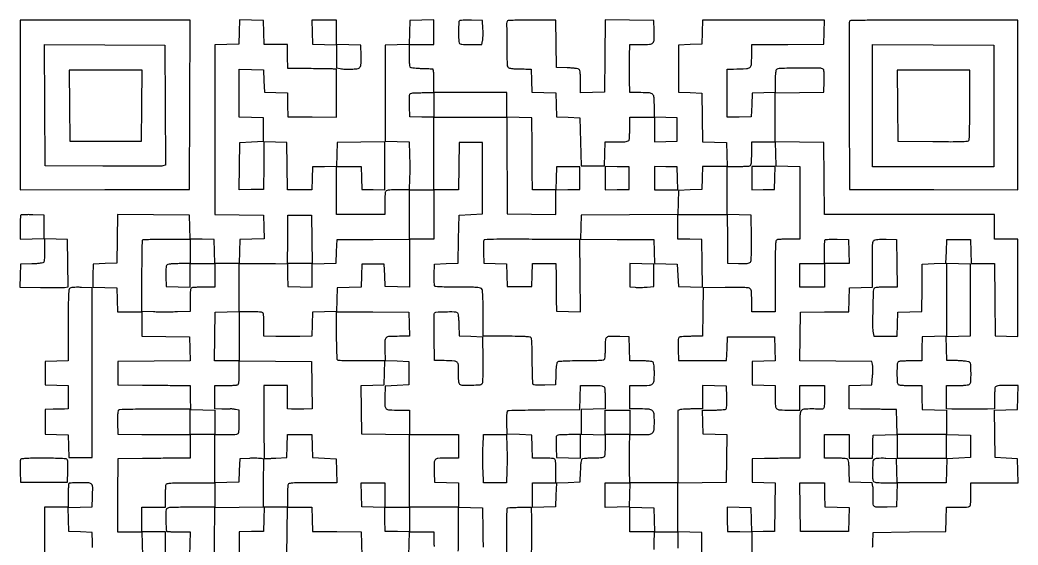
# Model space of a CAD drawing. Extents: x 179 to 1071, y 112 to 1107.
# Drawn here: x 179 to 1071, y 637 to 1107 of the extents above; entities that cross this region are included whole.
import ezdxf

# ---------------------------------------------------------------- set-up
doc = ezdxf.new("R2010")
doc.units = 0

msp = doc.modelspace()

# ---------------------------------------------------------------- linework, layer by layer
for points in [[(179, 1030.993714), (179, 954.987428), (254.75, 955.243714), (330.5, 955.5), (330.756286, 1031.25), (331.012572, 1107), (255.006286, 1107), (179, 1107)], [(223.235953, 1030.25), (223.5, 998.5), (255.5, 998.5), (287.5, 998.5), (287.764047, 1030.25), (288.028094, 1062), (255.5, 1062), (222.971906, 1062)], [(702, 965.5), (702, 954.932337), (712.75, 955.216168), (723.5, 955.5), (723.5, 965.5), (723.5, 975.5), (712.75, 975.783832), (702, 976.067663)], [(746, 965.534983), (746, 955), (756.534983, 955), (767.069966, 955), (766.784983, 965.25), (766.5, 975.5), (756.25, 975.784983), (746, 976.069966)], [(833, 965.465017), (833, 954.930034), (843.25, 955.215017), (853.5, 955.5), (853.784983, 965.75), (854.069966, 976), (843.534983, 976), (833, 976)], [(418.215017, 878.75), (418.5, 868.5), (429.25, 868.216168), (440, 867.932337), (440, 878.466168), (440, 889), (428.965017, 889), (417.930034, 889)], [(723.783832, 682.25), (723.5, 671.5), (712.75, 671.216168), (702, 670.932337), (702, 681.966168), (702, 693), (713.033832, 693), (724.067663, 693)], [(898.216168, 682.25), (898.5, 671.5), (909.283485, 671.215829), (920.06697, 670.931657), (919.783485, 660.215829), (919.5, 649.5), (898, 649.5), (876.5, 649.5), (876.230498, 671.25), (875.960995, 693), (886.946666, 693), (897.932337, 693)], [(745.783832, 659.75), (746.067663, 649), (735.033832, 649), (724, 649), (724, 660.033832), (724, 671.067663), (734.75, 670.783832), (745.5, 670.5)]]:
    msp.add_lwpolyline(points, close=True)
for points in [[(788.5, 627.5), (788.5, 638), (788.5, 648.5), (777.75, 648.783832), (767, 649.067663), (767, 671.014329), (767, 692.960995), (788.75, 693.230498), (810.5, 693.5), (810.769789, 714.715968), (811.039577, 735.931935), (800.269789, 736.215968), (789.5, 736.5), (789.216168, 747.25), (788.932337, 758), (798.716168, 758.015313, 0.007729), (802.557744, 758.080711, 0.010646), (806.004417, 758.266219, 0.007548), (808.859509, 758.524324, 0.11554), (809.788231, 758.847958, 0.19692), (810.395734, 759.705135, 0.033714), (810.721018, 761.717063, 0.023663), (810.861823, 764.804805, 0.006827), (810.788231, 769.582645), (810.5, 779.5), (799.75, 779.783832), (789, 780.067663), (789, 769.533832), (789, 759), (780.25, 758.986345, 0.006249), (776.734963, 758.936927, 0.007361), (773.409375, 758.799577, 0.006544), (770.608967, 758.605797, 0.044946), (769.25, 758.369714), (767, 757.766737), (767, 725.383369), (767, 693), (745.562384, 693), (724.124768, 693), (723.812384, 703.900107, -0.004492), (723.71519, 708.841483, -0.002693), (723.6841, 714.712026, -0.002696), (723.716137, 720.554047, -0.004692), (723.814338, 725.400107), (724.128677, 736), (733.49291, 736, 0.017788), (741.277883, 736.277045, 0.169683), (744.28684, 737.575214, 0.186617), (745.682819, 740.404657, 0.02234), (746, 747.5, 0.022388), (745.681908, 754.600461, 0.187228), (744.28188, 757.42831, 0.169242), (741.263497, 758.724472, 0.017578), (733.428571, 759), (724, 759), (724, 769.5), (724, 780), (733.065741, 780, 0.01396), (741.342794, 780.231142, 0.161759), (744.319093, 781.408116, 0.198237), (745.691261, 784.030472, 0.022674), (746, 790.835184, 0.010228), (745.923115, 794.593488, 0.019737), (745.681544, 797.592452, 0.020575), (745.316486, 799.840408, 0.146858), (744.8, 800.8, 0.150842), (743.800954, 801.32772, 0.01939), (741.376818, 801.688563, 0.018512), (738.088767, 801.925628, 0.008739), (733.833832, 802), (724.067663, 802), (723.783832, 812.75), (723.5, 823.5), (715, 823.795054, 0.009396), (706.135712, 823.93607, 0.165315), (703.457168, 823.016955, 0.213819), (702.235676, 820.733962, 0.017085), (701.984687, 813.730948, -0.008103), (701.919857, 810.102214, -0.011062), (701.736193, 806.837076, -0.008067), (701.480264, 804.135387, -0.114221), (701.160254, 803.225056, -0.227039), (700.108342, 802.567328, -0.012865), (696.183001, 802.226721, -0.012304), (690.209479, 802.010273, -0.002945), (680.280077, 801.953446, 0.003014), (670.385111, 801.895434, 0.01214), (664.346017, 801.676902, 0.013137), (660.358168, 801.330203, 0.193637), (659.144628, 800.674266, 0.132017), (658.712061, 799.731593, 0.010526), (658.307679, 796.993764, 0.013673), (657.978837, 793.657419, 0.01005), (657.790118, 789.945876), (657.5, 780.5), (648.089648, 780.210352, -0.009121), (644.419196, 780.164365, -0.013235), (641.180754, 780.268621, -0.008795), (638.514137, 780.47232, -0.174636), (637.784546, 780.815454, -0.185154), (637.423442, 781.625726, -0.002397), (637.150024, 787.284041, -0.006554), (636.948978, 793.899277, -0.004207), (636.880927, 801.579719, 0.003921), (636.810715, 810.05126, 0.008577), (636.594775, 816.537051, 0.005403), (636.287647, 821.545887, 0.156427), (635.813584, 822.724617, 0.195252), (634.594803, 823.378493, 0.012173), (630.435896, 823.722053, 0.011632), (624.160306, 823.940614, 0.002888), (613.877555, 824), (593, 824), (593, 844.065741, 0.00432), (592.929977, 852.169878, 0.007195), (592.71383, 858.992454, 0.004398), (592.408952, 864.544641, 0.107346), (591.987931, 866.022551, 0.194758), (590.696394, 867.098745, 0.055341), (588.084245, 867.626702, 0.02042), (583.131336, 867.864758, 0.001881), (570.83781, 867.906931, -0.00413), (563.054764, 867.968634, -0.006443), (556.354012, 868.163505, -0.002316), (550.617293, 868.43099, -0.185632), (549.810231, 868.789769, -0.174839), (549.469069, 869.515914, -0.008716), (549.267087, 872.182288, -0.013169), (549.163982, 875.419564, -0.009068), (549.210352, 879.089648), (549.5, 888.5), (560, 889), (570.5, 889.5), (571, 911), (571.5, 932.5), (582, 933), (592.5, 933.5), (592.5, 965.5), (592.5, 997.5), (582, 997.5), (571.5, 997.5), (571.230112, 976.25), (570.960225, 955), (559.980112, 955), (549, 955), (549, 987.5), (549, 1020), (581.5, 1020), (614, 1020), (614.053536, 1009.75, 0.000118), (614.085741, 1003.851284, 0.000021), (614.149058, 992.817187, 0.000023), (614.224394, 979.88575, 0.000021), (614.303536, 966.5), (614.5, 933.5), (636.25, 933.230498), (658, 932.960995), (658, 943.946666), (658, 954.932337), (668.75, 955.216168), (679.5, 955.5), (679.5, 965.5), (679.5, 975.5), (669, 975.5), (658.5, 975.5), (658.215017, 965.25), (657.930034, 955), (647.465017, 955), (637, 955), (636.922492, 962.25, -0.000632), (636.882543, 966.487811, -0.000103), (636.817083, 974.714062, -0.000113), (636.744216, 984.396982, -0.0001), (636.672492, 994.5), (636.5, 1019.5), (625.25, 1019.782751), (614, 1020.065502), (614, 1031.032751), (614, 1042), (581.5, 1042), (549, 1042), (549, 1052.5, 0.006006), (548.939425, 1057.54235, 0.023435), (548.718646, 1060.651677, 0.034132), (548.357611, 1062.570458, 0.326717), (547.75, 1063.066863, 0.004035), (546.906753, 1063.105147, 0.000236), (544.335883, 1063.199874, 0.000357), (541.274643, 1063.309035, 0.000263), (537.882795, 1063.425774, -0.007111), (534.499435, 1063.588642, -0.009772), (531.464135, 1063.83769, -0.006859), (528.947153, 1064.128751, -0.106583), (528.132795, 1064.417928, -0.213726), (527.632486, 1065.155373, -0.017235), (527.296095, 1067.533453, -0.018308), (527.070244, 1070.780494, -0.008208), (527, 1075.059017), (527, 1085), (538, 1085), (549, 1085), (549, 1096.033832), (549, 1107.067663), (538.25, 1106.783832), (527.5, 1106.5), (527.216508, 1095.783492), (526.933016, 1085.066984), (516.216508, 1084.783492), (505.5, 1084.5), (505.5, 1041.5), (505.5, 998.5), (516.188221, 998.216795), (526.876443, 997.93359), (527.188221, 986.716795, -0.004068), (527.287266, 981.677607, -0.002554), (527.325039, 975.783996, -0.002563), (527.302855, 969.982164, -0.004684), (527.216168, 965.25), (526.932337, 955), (516.573157, 955, 0.005377), (511.026092, 954.940349, 0.030446), (508.080966, 954.697178, 0.063217), (506.397282, 954.232073, 0.20495), (505.606989, 953.418213, 0.07203), (505.367894, 952.361889, 0.005915), (505.178303, 949.534475, 0.007831), (505.044305, 946.140776, 0.005951), (505, 942.418213), (505, 933), (483.5, 933), (462, 933), (462, 954.5), (462, 976), (472.965017, 976), (483.930034, 976), (484.215017, 965.75), (484.5, 955.5), (494.75, 955.215017), (505, 954.930034), (505, 976.484905), (505, 998.039775), (483.75, 997.769888), (462.5, 997.5), (462.216508, 986.783492), (461.933016, 976.066984), (451.216508, 975.783492), (440.5, 975.5), (440.215017, 965.25), (439.930034, 955), (428.984905, 955), (418.039775, 955), (417.769888, 976.25), (417.5, 997.5), (407.269989, 997.784762), (397.039978, 998.069525), (396.769989, 976.784762), (396.5, 955.5), (385.730013, 955.215966), (374.960027, 954.931931), (375.230013, 976.215966), (375.5, 997.5), (386, 998), (396.5, 998.5), (396.5, 1009), (396.5, 1019.5), (385.75, 1019.783832), (375, 1020.067663), (375, 1041.567663), (375, 1063.067663), (385.75, 1062.783832), (396.5, 1062.5), (397, 1052.5), (397.5, 1042.5), (407.716519, 1042.215387), (417.933039, 1041.930773), (418.216519, 1031.215387), (418.5, 1020.5), (440.25, 1020.230498), (462, 1019.960995), (462, 1041.480498), (462, 1063), (459.25, 1063.153785, 0.009393), (457.393775, 1063.222642, 0.000547), (451.726562, 1063.32012, 0.00083), (444.978218, 1063.417603, 0.000611), (437.5, 1063.504081), (418.5, 1063.700592), (418.216168, 1074.350296), (417.932337, 1085), (407.5, 1085), (397.067663, 1085), (396.783832, 1095.75), (396.5, 1106.5), (385.784171, 1106.783485), (375.068343, 1107.06697), (374.784171, 1096.283485), (374.5, 1085.5), (363.75, 1085.216168), (353, 1084.932337), (353, 1008.985671), (353, 933.039005), (374.75, 932.769502), (396.5, 932.5), (396.783485, 921.784171), (397.06697, 911.068343), (386.283485, 910.784171), (375.5, 910.5), (375.216168, 899.75), (374.932337, 889), (364, 889), (353.067663, 889), (352.783832, 899.75), (352.5, 910.5), (341.783492, 910.783492), (331.066984, 911.066984), (330.783492, 921.783492), (330.5, 932.5), (298.269541, 932.763827), (266.039082, 933.027655), (265.769541, 911.263827), (265.5, 889.5), (255, 889), (244.5, 888.5), (244.215394, 878.284183), (243.930789, 868.068365), (254.715394, 867.784183), (265.5, 867.5), (265.783832, 856.75), (266.067663, 846), (277.033832, 846), (288, 846), (288, 835.019888), (288, 824.039775), (309.25, 823.769888), (330.5, 823.5), (330.783691, 812.763898), (331.067381, 802.027795), (298.783691, 801.763898), (266.5, 801.5), (266.5, 791), (266.5, 780.5), (288.5, 780.320665, 0.00005), (297.672093, 780.246823, 0.000047), (307.038499, 780.173251, 0.000047), (315.345433, 780.109572, 0.000164), (320.716168, 780.070665), (330.932337, 780), (331.216168, 769.25), (331.5, 758.5), (342.25, 758.216168), (353, 757.932337), (353, 746.966168), (353, 736), (342, 736), (331, 736), (331, 747.423498), (331, 758.846996), (299.63284, 758.814615, 0.002151), (287.524767, 758.75002, 0.003393), (277.136189, 758.579393, 0.000876), (268.080606, 758.353305, 0.132482), (267.096, 758.059331, 0.215493), (266.563442, 757.268613, 0.022292), (266.279597, 754.984842, 0.019716), (266.148238, 751.673584, 0.006937), (266.21316, 746.918214), (266.5, 736.5), (288, 736.294799, 0.000235), (297.019799, 736.212953, 0.000213), (306.342187, 736.136715, 0.000213), (314.688123, 736.075575, 0.000683), (320.25, 736.044799), (331, 736), (331, 725.5), (331, 715), (320.75, 714.929335, 0.000166), (315.365361, 714.890421, 0.000048), (307.048438, 714.826749, 0.000048), (297.674575, 714.753177, 0.000052), (288.5, 714.679335), (266.5, 714.5), (266.236336, 681.75), (265.972671, 649), (276.952504, 649), (287.932337, 649), (288.216168, 638.25), (288.5, 627.5)], [(941.11166, 635.26987, 0.003745), (941.278646, 639), (941.632654, 648.5), (974.066327, 649), (1006.5, 649.5), (1006.783832, 660.25), (1007.067663, 671), (1016.452044, 671, 0.005972), (1020.161644, 671.044307, 0.007852), (1023.544413, 671.178303, 0.005942), (1026.36267, 671.367915, 0.07196), (1027.418213, 671.606989, 0.205218), (1028.23239, 672.398405, 0.063068), (1028.69735, 674.086379, 0.030363), (1028.940414, 677.039857, 0.005351), (1029, 682.606989), (1029, 693), (1050.033832, 693), (1071.067663, 693), (1070.783832, 703.75), (1070.5, 714.5), (1060.5, 715), (1050.5, 715.5), (1050.230215, 736.714798), (1049.96043, 757.929597), (1060.230215, 758.214798), (1070.5, 758.5), (1070.783832, 769.25), (1071.067663, 780), (1061.140821, 780, 0.00572), (1055.850088, 779.939474, 0.031553), (1053.011753, 779.694877, 0.065148), (1051.382712, 779.22792, 0.201439), (1050.606989, 778.418213, 0.070946), (1050.368222, 777.373807, 0.006338), (1050.178303, 774.68135, 0.008159), (1050.044331, 771.449196, 0.006277), (1050, 767.918213), (1050, 759), (1043.75, 758.88934, -0.003487), (1037.376399, 758.820944, -0.001146), (1027.996385, 758.807194, -0.001164), (1018.532862, 758.837033, -0.003063), (1011.75, 758.915762), (1007, 759), (1007, 769.5), (1007, 780), (1016.8, 780, 0.008695), (1021.071747, 780.074295, 0.018472), (1024.369558, 780.311224, 0.019349), (1026.799696, 780.671932, 0.150969), (1027.8, 781.2, 0.186413), (1028.874658, 783.627269, 0.013378), (1029.035478, 791.122494, 0.012721), (1028.804305, 798.639733, 0.208414), (1027.695876, 800.837437, 0.131421), (1026.740901, 801.277004, 0.010763), (1024.000112, 801.687053, 0.013854), (1020.65896, 802.019842, 0.010217), (1016.945876, 802.209882), (1007.5, 802.5), (1007.216515, 813.215829), (1006.93303, 823.931657), (1017.716515, 824.215829), (1028.5, 824.5), (1028.5, 856.5), (1028.5, 888.5), (1017.75, 888.783832), (1007, 889.067663), (1007, 856.567663), (1007, 824.067663), (996.25, 823.783832), (985.5, 823.5), (985.216168, 812.75), (984.932337, 802), (975.547956, 802, 0.005972), (971.838356, 801.955693, 0.007852), (968.455587, 801.821697, 0.005942), (965.63733, 801.632085, 0.07196), (964.581787, 801.393011, 0.293407), (963.091452, 799.364337, 0.015702), (962.82872, 791, 0.015702), (963.091452, 782.635663, 0.293407), (964.581787, 780.606989, 0.07196), (965.63733, 780.367915, 0.005942), (968.455587, 780.178303, 0.007852), (971.838356, 780.044307, 0.005972), (975.547956, 780), (984.932337, 780), (985.216168, 769.25), (985.5, 758.5), (996.25, 758.216168), (1007, 757.932337), (1007, 746.966168), (1007, 736), (985.032751, 736), (963.065502, 736), (962.782751, 747.25), (962.5, 758.5), (951.5, 758.628498, -0.000013), (946.544422, 758.686515, -0.000008), (940.720313, 758.754941, -0.000008), (934.967408, 758.822714, -0.000014), (930.25, 758.878498), (920, 759), (920, 769.465017), (920, 779.930034), (930.25, 780.215017), (940.5, 780.5), (941.034655, 788.5, 0.008714), (941.194838, 791.746125, 0.009676), (941.234158, 794.884375, 0.00911), (941.167208, 797.557254, 0.048703), (940.963021, 799), (940.356732, 801.5), (908.158903, 801.763879), (875.961073, 802.027758), (876.230536, 823.763879), (876.5, 845.5), (898.216365, 845.769409), (919.93273, 846.038817), (920.216365, 856.769409), (920.5, 867.5), (930.75, 867.784983), (941, 868.069966), (941.066053, 879.784983, 0.001217), (941.082432, 884.897453, 0.000888), (941.076713, 890.579292, 0.000897), (941.052065, 895.966045, 0.001977), (941.009586, 900.080692, -0.008515), (941.021192, 904.298253, -0.028904), (941.234269, 907.039511, -0.045074), (941.649219, 908.848739, -0.141568), (942.342818, 909.869551, -0.128905), (943.473749, 910.396906, -0.023771), (945.773666, 910.703204, -0.020131), (948.942725, 910.844664, -0.008808), (953.149285, 910.788859), (962.5, 910.5), (962.769888, 889.25), (963.039775, 868), (953.078905, 868, 0.007565), (948.511065, 867.930883, 0.021325), (945.326762, 867.698322, 0.025687), (943.144578, 867.330672, 0.197019), (942.309017, 866.75, 0.137849), (941.6087, 864.489608, 0.001502), (941.225898, 848.179555, 0.003438), (941.017339, 832.828519, 0.046602), (941.500684, 827.25), (942.090626, 824), (952.511481, 824), (962.932337, 824), (963.216168, 834.75), (963.5, 845.5), (974.23021, 845.783631), (984.96042, 846.067262), (985.23021, 867.283631), (985.5, 888.5), (996, 889), (1006.5, 889.5), (1007, 900), (1007.5, 910.5), (1018, 910.5), (1028.5, 910.5), (1028.783832, 899.75), (1029.067663, 889), (1039.519979, 889), (1049.972294, 889), (1050.236147, 856.75), (1050.5, 824.5), (1060.75, 824.215017), (1071, 823.930034), (1071, 867.465017), (1071, 911), (1060.5, 911), (1050, 911), (1050, 922), (1050, 933), (974.013853, 933), (898.027706, 933), (897.763853, 965.25), (897.5, 997.5), (875.75, 997.769502), (854, 998.039005), (854, 1020), (854, 1041.960995), (875.75, 1042.230498), (897.5, 1042.5), (897.788231, 1052.417355, 0.007006), (897.858701, 1057.101695, 0.022563), (897.721368, 1060.214628, 0.029909), (897.411206, 1062.280739, 0.204901), (896.83241, 1063.103577, 0.138933), (893.922547, 1063.932375, 0.002036), (875.881468, 1063.883777, 0.001728), (857.659692, 1063.697529, 0.171412), (855.286107, 1062.822484, 0.165017), (854.690982, 1061.853956, 0.026646), (854.309778, 1059.641472, 0.021464), (854.071369, 1056.443833, 0.007875), (854, 1051.912538), (854, 1042.069966), (843.75, 1041.784983), (833.5, 1041.5), (833, 1031), (832.5, 1020.5), (821.75, 1020.216168), (811, 1019.932337), (811, 1041.466168), (811, 1063), (816.75, 1063.139887, 0.006311), (828.285082, 1063.566246, 0.145794), (831.357011, 1064.649843, 0.221947), (832.732058, 1067.135333, 0.017128), (833, 1074.954762), (833, 1084.972294), (865.25, 1085.236147), (897.5, 1085.5), (897.783832, 1096.25), (898.067663, 1107), (843.567663, 1107), (789.067663, 1107), (788.783832, 1096.25), (788.5, 1085.5), (778, 1085), (767.5, 1084.5), (767.5, 1063.5), (767.5, 1042.5), (778, 1042), (788.5, 1041.5), (788.769409, 1019.783635), (789.038817, 998.06727), (799.769409, 997.783635), (810.5, 997.5), (810.783832, 986.75), (811.067663, 976), (800.068815, 976), (789.069966, 976), (788.784983, 965.75), (788.5, 955.5), (778, 955), (767.5, 954.5), (767.216276, 943.760597), (766.932552, 933.021195), (723.716276, 932.760597), (680.5, 932.5), (680.216307, 921.763707), (679.932615, 911.027415), (712.716307, 910.763707), (745.5, 910.5), (745.783481, 899.784613), (746.066961, 889.069227), (756.283481, 888.784613), (766.5, 888.5), (767, 878.5), (767.5, 868.5), (778.248813, 868.21618), (788.997627, 867.932361), (788.748813, 889.21618), (788.5, 910.5), (777.75, 910.783832), (767, 911.067663), (767, 922.033832), (767, 933), (788.980498, 933), (810.960995, 933), (811.230498, 911.25), (811.5, 889.5), (821.099013, 889.215609, 0.006995), (825.897147, 889.140614, 0.026499), (828.893244, 889.29459, 0.042577), (830.82653, 889.665268, 0.152039), (831.870108, 890.34349, 0.154375), (832.433841, 891.72911, 0.009682), (832.704822, 896.187955, 0.010399), (832.835917, 902.569751, 0.003262), (832.771094, 912.12788), (832.5, 932.5), (821.75, 932.783832), (811, 933.067663), (811, 954.533832), (811, 976), (820.418213, 976, 0.005951), (824.140776, 976.044305, 0.007831), (827.534475, 976.178303, 0.005915), (830.361889, 976.367894, 0.07203), (831.418213, 976.606989, 0.205218), (832.23239, 977.398405, 0.063068), (832.69735, 979.086379, 0.030363), (832.940414, 982.039857, 0.005351), (833, 987.606989), (833, 998), (843.466168, 998), (853.932337, 998), (854.216168, 987.25), (854.5, 976.5), (865.25, 976.216168), (876, 975.932337), (876, 943.466168), (876, 911), (866.25, 910.984687, 0.007605), (862.423236, 910.920464, 0.010508), (858.993249, 910.738481, 0.007376), (856.150795, 910.485483, 0.116039), (855.237655, 910.168041, 0.230492), (854.584619, 909.107942, 0.011445), (854.26448, 904.912066, 0.011495), (854.071886, 898.552061, 0.002719), (854.05228, 887.933353, -0.000416), (854.077002, 878.975721, -0.000385), (854.087656, 869.78511, -0.000384), (854.084568, 861.604226, -0.00129), (854.064625, 856.25), (854, 846), (843.5, 846), (833, 846), (833, 855.964816, 0.005076), (832.941146, 861.761899, 0.03925), (832.673974, 864.458262, 0.094469), (832.088236, 865.988361, 0.132116), (831.026079, 866.986043, 0.107669), (829.410718, 867.445103, 0.006572), (824.371449, 867.693379, 0.008451), (817.779498, 867.819843, 0.003998), (809.276079, 867.771227), (789.5, 867.5), (789.230498, 845.75), (788.960995, 824), (779.230498, 823.984687, 0.00777), (775.409363, 823.919285, 0.010692), (771.979916, 823.733781, 0.007606), (769.13948, 823.475633, 0.11539), (768.211769, 823.152042, 0.19692), (767.604266, 822.294865, 0.033714), (767.278982, 820.282937, 0.023663), (767.138177, 817.195195, 0.006827), (767.211769, 812.417355), (767.5, 802.5), (789, 802.5), (810.5, 802.5), (811, 813), (811.5, 823.5), (832.5, 823.5), (853.5, 823.5), (853.783473, 812.785353), (854.066946, 802.070705), (843.783473, 801.785353), (833.5, 801.5), (833.5, 791), (833.5, 780.5), (843.75, 780.215017), (854, 779.930034), (854, 769.581648, 0.013501), (854.213521, 761.675233, 0.202468), (855.396165, 759.248904, 0.171544), (858.046896, 758.196476, 0.009151), (867.25, 758.013655), (876, 758), (876, 769), (876, 780), (887, 780), (898, 780), (898, 769.5, -0.004185), (897.949135, 763.423201, -0.036848), (897.706651, 760.74825, -0.110337), (897.178798, 759.441303, -0.235943), (896.25, 758.929363, -0.010385), (895.175579, 758.908331, -0.001249), (892.805481, 758.917092, -0.001487), (889.988445, 758.94292, -0.001222), (886.981423, 758.986783, 0.02602), (879.498253, 758.724775, 0.263708), (877.027562, 757.024657, 0.110266), (876.110016, 753.154274, 0.003282), (876, 736.393011), (876, 715), (865.75, 714.902492, 0.000362), (861.032594, 714.8542, 0.000201), (855.279687, 714.788832, 0.0002), (849.45558, 714.717978, 0.000324), (844.5, 714.652492), (833.5, 714.5), (833.5, 704), (833.5, 693.5), (843.769404, 693.214803), (854.038809, 692.929605), (853.769404, 671.214803), (853.5, 649.5), (843.284183, 649.215394), (833.068365, 648.930789), (832.784183, 659.715394), (832.5, 670.5), (821.715822, 670.784178), (810.931643, 671.068357), (811.215822, 660.284178), (811.5, 649.5), (822.25, 649.216168), (833, 648.932337), (833, 605.431185)], [(352.5, 606.5), (352.763827, 638.730536), (353.027655, 670.961072), (374.763827, 671.230536), (396.5, 671.5), (396.73565, 692.73455), (396.9713, 713.969099), (394.73565, 714.529604, 0.048089), (393.39282, 714.731927, 0.00718), (390.659847, 714.838788, 0.008019), (387.418254, 714.866937, 0.006836), (384, 714.795054), (375.5, 714.5), (375, 704), (374.5, 693.5), (363.75, 693.216168), (353, 692.932337), (353, 714.466168), (353, 736), (362.418213, 736, 0.005951), (366.140776, 736.044305, 0.007831), (369.534475, 736.178303, 0.005915), (372.361889, 736.367894, 0.07203), (373.418213, 736.606989, 0.204858), (374.231965, 737.396901, 0.063268), (374.697119, 739.079129, 0.030475), (374.940327, 742.021421, 0.005385), (375, 747.561676), (375, 757.909374), (371.661667, 758.535649, 0.011978), (370.280039, 758.760729, 0.01198), (368.889292, 758.919369, 0.011884), (367.670074, 758.999773, 0.045642), (366.911667, 758.962479, -0.029059), (366.037715, 758.890433, -0.003396), (364.07874, 758.856426, -0.004066), (361.746527, 758.850746, -0.003315), (359.25, 758.881517), (353, 759), (353, 769.5), (353, 780), (362.418213, 780, 0.005951), (366.140776, 780.044305, 0.007831), (369.534475, 780.178303, 0.005915), (372.361889, 780.367894, 0.07203), (373.418213, 780.606989, 0.205328), (374.232519, 781.398864, 0.063007), (374.69742, 783.088596, 0.030329), (374.940441, 786.045493, 0.005341), (375, 791.620842), (375, 802.027706), (407.25, 801.763853), (439.5, 801.5), (439.769656, 780.329691), (440.039312, 759.159383), (432.769656, 758.829691, -0.005754), (429.711407, 758.726243, -0.005138), (426.533899, 758.688017, -0.00516), (423.67788, 758.71248, -0.015924), (421.75, 758.810365), (418, 759.120731), (418, 769.560365), (418, 780), (407.5, 780), (397, 780), (397, 747.666667, 0.001194), (397.029678, 735.239969, 0.001953), (397.121121, 724.708854, 0.000219), (397.243441, 715.319698, 0.194057), (397.412328, 714.916667, 0.200045), (397.789459, 714.759102, 0.002252), (400.593351, 714.769271, 0.006515), (403.861701, 714.838435, 0.004148), (407.662328, 715), (417.5, 715.5), (417.784983, 725.75), (418.069966, 736), (429, 736), (439.930034, 736), (440.215017, 725.75), (440.5, 715.5), (451, 715), (461.5, 714.5), (461.783832, 703.75), (462.067663, 693), (440.640821, 693, 0.002041), (428.499457, 692.950448, 0.015877), (422.84067, 692.724462, 0.029953), (419.663113, 692.304015, 0.258793), (418.606989, 691.418213, 0.07203), (418.367894, 690.361889, 0.005915), (418.178303, 687.534475, 0.007831), (418.044305, 684.140776, 0.005951), (418, 680.418213), (418, 671), (407.533832, 671), (397.067663, 671), (396.783832, 660.25), (396.5, 649.5), (385.75, 649.216168), (375, 648.932337), (375, 616.466168)], [(243.839222, 635.110031, 0.009207), (243.788859, 639.149285), (243.5, 648.5), (233, 649), (222.5, 649.5), (222.216515, 660.215829), (221.93303, 670.931657), (232.716515, 671.215829), (243.5, 671.5), (243.795054, 680, 0.009626), (243.932798, 688.916466, 0.172284), (242.978172, 691.572651, 0.209042), (240.626, 692.774609, 0.015066), (233.147615, 693, 0.006339), (229.338339, 692.951706, 0.009542), (226.020445, 692.804167, 0.004928), (223.241287, 692.599873, 0.177367), (222.666667, 692.333333, 0.178563), (222.399803, 691.754503, 0.004516), (222.195833, 688.827083, 0.009111), (222.048276, 685.341612, 0.006022), (222, 681.333333), (222, 671), (211.5, 671), (201, 671), (201, 649.03171), (201, 627.063419)], [(309, 626.930034), (309, 637.965017), (309, 649), (298.5, 649), (288, 649), (288, 660), (288, 671), (298.5, 671), (309, 671), (309, 680.418213, -0.005951), (309.044305, 684.140776, -0.007831), (309.178303, 687.534475, -0.005915), (309.367894, 690.361889, -0.07203), (309.606989, 691.418213, -0.258697), (310.662537, 692.303854, -0.030015), (313.835307, 692.724422, -0.015901), (319.485827, 692.950434, -0.002045), (331.606989, 693), (353, 693), (353, 682), (353, 671), (331.519052, 671, 0.001319), (317.206595, 670.962246, 0.024217), (312.668196, 670.718297, 0.09833), (310.548997, 670.067031, 0.22072), (309.564029, 668.75, 0.052474), (309.322294, 666.407041, 0.003242), (309.382006, 659.402264, 0.003708), (309.537487, 652.46968, 0.042166), (309.849214, 649.75, 0.332344), (310.185591, 649.448562, 0.004718), (313.05002, 649.220312, 0.01085), (316.484495, 649.054023, 0.00667), (320.533832, 649), (331.067663, 649), (330.783832, 638.25), (330.5, 627.5)], [(570.724462, 631.84067, 0.015877), (570.950448, 637.499457, 0.002041), (571, 649.640821), (571, 671.067663), (581.75, 670.783832), (592.5, 670.5), (592.675996, 650.164042, 0.002432), (592.782742, 642.268457, 0.003661), (592.959688, 635.386397, 0.001495)], [(526.5, 627.5), (526.783832, 638.25), (527.067663, 649), (538.033832, 649), (549, 649), (549, 639.581787, 0.005951), (549.044305, 635.859224, 0.007831)], [(745.889681, 633.395736, -0.00165), (745.915929, 638.75), (746, 649), (756.5, 649), (767, 649), (767, 639.122445, 0.007345), (767.070162, 634.346734, 0.024181)]]:
    msp.add_lwpolyline(points, format="xyb")
for points in [[(440.216168, 1096.25), (440.5, 1085.5), (451.25, 1085.216168), (462, 1084.932337), (462, 1074.591168), (462, 1064.25), (465.125, 1063.625, 0.037488), (469.592323, 1063.075209, 0.021185), (475.051561, 1063.047099, 0.017199), (480.138263, 1063.411971, 0.132103), (482.349489, 1064.266285, 0.12965), (483.239248, 1065.363061, 0.072737), (483.714161, 1067.024103, 0.035003), (483.888454, 1069.774446, 0.005986), (483.790619, 1075.016285), (483.5, 1084.5), (472.75, 1084.783832), (462, 1085.067663), (462, 1096.033832), (462, 1107), (450.966168, 1107), (439.932337, 1107)], [(571.699448, 1106.366114, 0.193916), (571.111482, 1104.984389, 0.003642), (571.015721, 1096.9762, 0.006249), (571.075827, 1089.294411, 0.086738), (571.606989, 1086.581787, 0.20078), (572.379999, 1085.772862, 0.065505), (573.999074, 1085.305566, 0.031764), (576.817845, 1085.060694, 0.005787), (582.061676, 1085), (591.909374, 1085), (592.511177, 1088.25, 0.030569), (592.724159, 1089.987404, 0.008349), (592.846169, 1092.748437, 0.00841), (592.879612, 1095.890231, 0.008667), (592.80649, 1099), (592.5, 1106.5), (582.449448, 1106.782781, 0.006672), (578.547259, 1106.840477, 0.010046), (575.145783, 1106.777033, 0.005301), (572.300668, 1106.636532, 0.183378)], [(614.597384, 1106.15757, 0.140527), (613.956614, 1103.880854, 0.001215), (614.090243, 1085.595548, 0.00125), (614.313658, 1067.339522, 0.135776), (614.998165, 1065, 0.150901), (615.803865, 1064.298018, 0.05215), (617.288923, 1063.817452, 0.034977), (619.5034, 1063.508017, 0.012274), (622.713611, 1063.365514, -0.000671), (625.547613, 1063.30555, -0.000624), (628.450909, 1063.236601, -0.000621), (631.032143, 1063.16887, -0.00211), (632.715017, 1063.115514), (635.930034, 1063), (636.215017, 1052.75), (636.5, 1042.5), (647.216508, 1042.216508), (657.933016, 1041.933016), (658.216508, 1031.216508), (658.5, 1020.5), (669, 1020), (679.5, 1019.5), (680, 998), (680.5, 976.5), (691, 976.5), (701.5, 976.5), (701.783832, 987.25), (702.067663, 998), (712.426843, 998, 0.005377), (717.973908, 998.059651, 0.030446), (720.919034, 998.302822, 0.063217), (722.602718, 998.767927, 0.20495), (723.393011, 999.581787, 0.07203), (723.632106, 1000.638111, 0.005915), (723.821697, 1003.465525, 0.007831), (723.955695, 1006.859224, 0.005951), (724, 1010.581787), (724, 1020), (735, 1020), (746, 1020), (746, 1008.965017), (746, 997.930034), (756.25, 998.215017), (766.5, 998.5), (766.5, 1009), (766.5, 1019.5), (756.25, 1019.784983), (746, 1020.069966), (746, 1029.100725, 0.014556), (745.756406, 1037.466552, 0.174218), (744.508199, 1040.392761, 0.190016), (741.730788, 1041.7244, 0.017882), (734.0272, 1042), (724.124768, 1042), (723.812384, 1053.25, -0.004056), (723.713112, 1058.301984, -0.002552), (723.675138, 1064.20625, -0.002561), (723.697181, 1070.015589, -0.004692), (723.783832, 1074.75), (724.067663, 1085), (733.998648, 1085, 0.018381), (741.752037, 1085.285127, 0.19005), (744.578697, 1086.647549, 0.180416), (745.792779, 1089.609148, 0.016271), (745.788833, 1097.756819), (745.5, 1106.5), (723.763879, 1106.769464), (702.027758, 1107.038927), (701.763879, 1074.769464), (701.5, 1042.5), (690.75, 1042.216168), (680, 1041.932337), (680, 1051.843724, 0.007712), (679.928968, 1056.448996, 0.02181), (679.689805, 1059.655059, 0.027853), (679.303767, 1061.854267, 0.16359), (678.695876, 1062.837437, 0.131421), (677.740901, 1063.277004, 0.010763), (675.000112, 1063.687053, 0.013854), (671.65896, 1064.019842, 0.010217), (667.945876, 1064.209882), (658.5, 1064.5), (658.230112, 1085.75), (657.960225, 1107), (636.539129, 1107, 0.003681), (628.289628, 1106.939273, 0.005913), (621.25754, 1106.752536, 0.00164), (615.178983, 1106.499183, 0.247974)], [(920.460009, 1105.75, 0.090591), (920.266358, 1104.709509, 0.000109), (920.198937, 1082.982812, 0.000984), (920.176611, 1058.652573, 0.000605), (920.241394, 1030), (920.5, 955.5), (995.75, 955.243674), (1071, 954.987348), (1071, 1030.993674), (1071, 1107), (995.968615, 1107, 0.000668), (957.448289, 1106.948566, 0.003471), (936.19131, 1106.744245, 0.001205), (921.475143, 1106.465155, 0.305157)], [(308.758677, 1030.77123), (309.017354, 977.04246), (306.758677, 976.494347, -0.057902), (304.987826, 976.276519, -0.000418), (290.035361, 976.188577, -0.001589), (272.903102, 976.156579, -0.001017), (253, 976.223117), (201.5, 976.5), (201.241383, 1030.758691), (200.982767, 1085.017383), (254.741383, 1084.758691), (308.5, 1084.5)], [(1049.5, 1030), (1049.5, 975.5), (995.211905, 975.5), (940.92381, 975.5), (940.942857, 1025.75, -0.000032), (940.951538, 1045.331386, -0.000047), (940.961905, 1062.563467, -0.000022), (940.972765, 1077.239555, -0.00086), (940.980952, 1080.508612), (941, 1085.017225), (995.25, 1084.758612), (1049.5, 1084.5)], [(963.235953, 1030.25), (963.5, 998.5), (994.93202, 998.235498, 0.001697), (1010.901959, 998.155315, 0.00816), (1019.995146, 998.288929, 0.006635), (1026.009704, 998.555446, 0.241447), (1027.166708, 999.235498, 0.134731), (1027.492293, 1000.296498, 0.001088), (1027.738089, 1009.161365, 0.003824), (1027.920853, 1019.372002, 0.002438), (1027.984687, 1031.25), (1028, 1062), (995.485953, 1062), (962.971906, 1062)], [(549, 1030.966168), (549, 1019.932337), (538.25, 1020.216168), (527.5, 1020.5), (527.210159, 1029.924983, -0.005394), (527.136178, 1033.631743, -0.007376), (527.154817, 1036.970602, -0.005045), (527.239658, 1039.758353, -0.081654), (527.428774, 1040.674983, -0.241018), (528.150647, 1041.322788, -0.034741), (530.157558, 1041.706476, -0.023677), (533.342601, 1041.936534, -0.00619), (538.468615, 1042), (549, 1042)], [(549, 933), (549, 911), (538, 911), (527, 911), (527, 889.466168), (527, 867.932337), (516.25, 868.216168), (505.5, 868.5), (505, 878.5), (504.5, 888.5), (494.5, 888.5), (484.5, 888.5), (484.215387, 878.283481), (483.930773, 868.066961), (473.215387, 867.783481), (462.5, 867.5), (462.216309, 856.763898), (461.932619, 846.027795), (494.216309, 845.763898), (526.5, 845.5), (526.783832, 834.75), (527.067663, 824), (518.283832, 823.986345, 0.008826), (508.986701, 823.807769, 0.171357), (506.350491, 822.766208, 0.209676), (505.217854, 820.371173, 0.014096), (505.216402, 812.624582), (505.5, 802.5), (516, 802), (526.5, 801.5), (526.5, 791), (526.5, 780.5), (516, 780), (505.5, 779.5), (505.216402, 769.375418, 0.014067), (505.217397, 761.629717, 0.209372), (506.347974, 759.234697, 0.171639), (508.979865, 758.192605, 0.008871), (518.25, 758.013655), (527, 758), (527, 747), (527, 736), (549, 736), (571, 736), (571, 725.5), (571, 715), (560.519052, 715, 0.01319), (552.49751, 714.788355, 0.203196), (550.066531, 713.602972, 0.179688), (549.071849, 710.965089, 0.009927), (549.204946, 702), (549.5, 693.5), (560.25, 693.216168), (571, 692.932337), (571, 681.966168), (571, 671), (549, 671), (527, 671), (527, 659.966168), (527, 648.932337), (516.25, 649.216168), (505.5, 649.5), (505.216519, 660.215387), (504.933039, 670.930773), (494.716519, 671.215387), (484.5, 671.5), (484.216168, 682.25), (483.932337, 693), (494.466168, 693), (505, 693), (505, 682), (505, 671), (516, 671), (527, 671), (527, 703.480112), (527, 735.960225), (505.75, 736.230112), (484.5, 736.5), (484.230596, 758.214803), (483.961191, 779.929605), (494.230596, 780.214803), (504.5, 780.5), (504.783634, 791.230461), (505.067267, 801.960922), (484.480062, 801.954553, -0.002656), (476.520785, 801.994375, -0.004136), (469.662335, 802.121877, -0.001291), (463.731074, 802.296566, -0.131131), (462.946428, 802.533109, -0.245955), (462.545737, 803.209383, -0.002418), (462.267827, 809.029611, -0.006931), (462.06497, 816.018904, -0.003789), (462, 824.592849), (462, 846.067663), (451.25, 845.783832), (440.5, 845.5), (440.216814, 834.813683), (439.933629, 824.127365), (429.216814, 823.813683, -0.004795), (424.335866, 823.717658, -0.002809), (418.490252, 823.691572, -0.002808), (412.641489, 823.731178, -0.004772), (407.75, 823.838476), (397, 824.176952), (397, 834.481487, 0.005418), (396.940243, 839.996142, 0.030582), (396.696898, 842.927778, 0.063459), (396.231559, 844.604536, 0.204514), (395.418213, 845.393011, 0.07203), (394.361889, 845.632106, 0.005915), (391.534475, 845.821697, 0.007831), (388.140776, 845.955695, 0.005951), (384.418213, 846), (375, 846), (375, 824), (375, 802), (363.980498, 802), (352.960995, 802), (353.230498, 823.75), (353.5, 845.5), (364.25, 845.783832), (375, 846.067663), (375, 867.533832), (375, 889), (385.75, 889.058431, -0.001251), (390.642368, 889.072781, -0.000735), (396.494227, 889.066697, -0.000735), (402.344217, 889.043412, -0.001255), (407.230347, 889.004518), (417.960695, 888.892173), (418.230347, 910.696087), (418.5, 932.5), (429, 932.5), (439.5, 932.5), (439.769596, 910.716367), (440.039192, 888.932734), (450.769596, 889.216367), (461.5, 889.5), (462, 900), (462.5, 910.5), (494.75, 910.763853), (527, 911.027706), (527, 933.013853), (527, 955), (538, 955), (549, 955)], [(179.699448, 932.366114, 0.177529), (179.419756, 931.762646, 0.004871), (179.205463, 928.826775, 0.009484), (179.050667, 925.323038, 0.006296), (179, 921.299502), (179, 910.932337), (189.75, 911.216168), (200.5, 911.5), (200.5, 922), (200.5, 932.5), (190.449448, 932.782781, 0.006672), (186.547259, 932.840477, 0.010046), (183.145783, 932.777033, 0.005301), (180.300668, 932.636532, 0.183378)], [(200.984687, 901.284983, -0.007284), (200.922791, 897.448452, -0.010143), (200.747767, 894.01855, -0.006927), (200.504932, 891.172714, -0.117319), (200.199653, 890.288805, -0.199883), (199.411, 889.737468, -0.01918), (197.055937, 889.315749, -0.019108), (193.800174, 888.987032, -0.00836), (189.464966, 888.788805), (179.5, 888.5), (179.215491, 878.292951), (178.930982, 868.085902), (197.215491, 867.792951, 0.001851), (204.456881, 867.703744, 0.002408), (211.0894, 867.678535, 0.001796), (216.64685, 867.704138, 0.021951), (218.769699, 867.814828), (222.039398, 868.129655), (221.769699, 889.314828), (221.5, 910.5), (211.25, 910.784983), (201, 911.069966)], [(331, 900), (331, 889), (342, 889), (353, 889), (353, 878.5), (353, 868), (343.581787, 868, 0.005951), (339.859224, 867.955695, 0.007831), (336.465525, 867.821697, 0.005915), (333.638111, 867.632106, 0.07203), (332.581787, 867.393011, 0.204723), (331.768196, 866.603667, 0.063344), (331.302968, 864.923602, 0.030517), (331.059706, 861.985525, 0.005398), (331, 856.455395), (331, 846.124768), (319.75, 845.812384, -0.004056), (314.698016, 845.713112, -0.002552), (308.79375, 845.675138, -0.002561), (302.984411, 845.697181, -0.004692), (298.25, 845.783832), (288, 846.067663), (288, 877.867165, -0.001962), (288.048032, 890.106303, -0.003171), (288.195833, 900.521396, -0.000572), (288.394751, 909.697487, -0.192989), (288.666667, 910.333333, -0.189545), (289.287675, 910.603799, -0.001277), (295.257292, 910.804167, -0.004756), (302.132422, 910.951903, -0.002993), (310.166667, 911), (331, 911)], [(593.432902, 909.685741, 0.081505), (593.242253, 908.763063, 0.005103), (593.15603, 905.973762, 0.007423), (593.136482, 902.632512, 0.005437), (593.210159, 898.924983), (593.5, 889.5), (603.715399, 889.215399), (613.930798, 888.930798), (614.215399, 878.715399), (614.5, 868.5), (625.5, 868.5), (636.5, 868.5), (636.784983, 878.75), (637.069966, 889), (647.534983, 889), (658, 889), (658.074274, 878.25, 0.00076), (658.115378, 873.373532, 0.000454), (658.178349, 867.573437, 0.000454), (658.251555, 861.797094, 0.000788), (658.324274, 857), (658.5, 846.5), (669.263898, 846.216027), (680.027796, 845.932055), (679.763898, 878.216027), (679.5, 910.5), (636.722743, 910.760757, 0.001103), (613.964231, 910.849292, 0.006628), (602.130059, 910.712346, 0.004886), (594.490689, 910.447921, 0.298418)], [(919.783832, 899.75), (920.067663, 889), (909.033832, 889), (898, 889), (898, 878.5), (898, 868), (887, 868), (876, 868), (876, 878.5), (876, 889), (887, 889), (898, 889), (898, 899.333333, -0.006317), (898.050668, 903.343898, -0.009512), (898.205463, 906.836713, -0.004898), (898.419778, 909.762931, -0.177451), (898.699448, 910.366114, -0.183378), (899.300668, 910.636532, -0.005301), (902.145783, 910.777033, -0.010046), (905.547259, 910.840477, -0.006672), (909.449448, 910.782781), (919.5, 910.5)], [(310.176942, 887.713201, 0.138649), (309.750801, 886.751687, 0.014183), (309.466611, 884.25361, 0.016207), (309.301367, 881.109089, 0.010475), (309.304497, 877.463201), (309.5, 868.5), (320.25, 868.216168), (331, 867.932337), (331, 878.466168), (331, 889), (321.122445, 889, 0.007831), (316.571441, 888.928718, 0.021429), (313.364445, 888.690402, 0.026635), (311.147197, 888.309148, 0.165109)], [(724, 878.630345), (724, 868.193027), (728.75, 867.846513, 0.014642), (730.99658, 867.748636, 0.007134), (733.867188, 867.748663, 0.007069), (736.856091, 867.833617, 0.010147), (739.5, 868), (745.5, 868.5), (745.5, 878.5), (745.5, 888.5), (734.75, 888.783832), (724, 889.067663)], [(223.233397, 866.833397, 0.183151), (222.587165, 865.398311, 0.005866), (222.269414, 858.930891, 0.007502), (222.057386, 849.44808, 0.001838), (222, 833.834983), (222, 802.069966), (211.75, 801.784983), (201.5, 801.5), (201.5, 791), (201.5, 780.5), (211.75, 780.215017), (222, 779.930034), (222, 769.465017), (222, 759), (218.75, 758.939517, 0.001122), (217.041389, 758.903885, 0.000323), (214.398438, 758.84113, 0.000325), (211.418349, 758.766508, 0.000346), (208.5, 758.689517), (201.5, 758.5), (201.5, 747.5), (201.5, 736.5), (211.715399, 736.215399), (221.930798, 735.930798), (222.215399, 725.715399), (222.5, 715.5), (233, 715.5), (243.5, 715.5), (243.5, 791.5), (243.5, 867.5), (233.983397, 867.783397, 0.008138), (229.607967, 867.842445, 0.021344), (226.471245, 867.699745, 0.026578), (224.271169, 867.386818, 0.148826)], [(569.711195, 845.199653, -0.199883), (570.262532, 844.411, -0.01918), (570.684251, 842.055937, -0.019108), (571.012968, 838.800174, -0.00836), (571.211195, 834.464966), (571.5, 824.5), (582, 824), (592.5, 823.5), (592.692613, 803.033316, -0.003626), (592.711903, 794.096498, -0.00875), (592.562577, 787.488012, -0.005895), (592.303554, 782.499918, -0.158572), (591.820168, 781.283316, -0.204623), (590.050131, 780.37438, -0.008897), (582.94675, 779.998023, -0.013428), (576.00158, 779.94047, -0.08718), (572.581787, 780.606989, -0.201), (571.772602, 781.380901, -0.065386), (571.305418, 783.003282, -0.031694), (571.060638, 785.828545, -0.005765), (571, 791.087937, 0.013035), (570.804586, 798.582399, 0.20511), (569.701401, 800.827374, 0.163779), (567.209662, 801.836408, 0.00765), (558, 802.24922), (549.5, 802.5), (549.228584, 822.973, -0.002311), (549.16003, 830.911562, -0.003516), (549.180843, 837.807175, -0.001312), (549.255956, 843.733152, -0.088003), (549.447199, 844.723, -0.296484), (550.796964, 845.702867, -0.00699), (558.978743, 846.009808, -0.010313), (566.938637, 846.032836, -0.137962)], [(701.393011, 778.418213, -0.070869), (701.631755, 777.374644, -0.006369), (701.821697, 774.691288, -0.008182), (701.955668, 771.470065, -0.0063), (702, 767.952044), (702, 759.067663), (691.25, 758.783832), (680.5, 758.5), (680.5, 747.5), (680.5, 736.5), (691.25, 736.216168), (702, 735.932337), (702, 746.966168), (702, 758), (713, 758), (724, 758), (724, 747), (724, 736), (713, 736), (702, 736), (702, 727.081787, -0.006277), (701.955669, 723.550804, -0.008159), (701.821697, 720.31865, -0.006338), (701.631778, 717.626193, -0.070946), (701.393011, 716.581787, -0.194682), (700.644645, 715.780017, -0.068336), (699.110608, 715.307461, -0.033702), (696.463534, 715.055269, -0.006483), (691.643011, 714.984687, 0.007787), (688.052528, 714.922753, 0.010713), (684.829971, 714.747767, 0.007626), (682.161051, 714.504423, 0.115495), (681.288805, 714.199653, 0.199883), (680.737468, 713.411, 0.01918), (680.315749, 711.055937, 0.019108), (679.987032, 707.800174, 0.00836), (679.788805, 703.464966), (679.5, 693.5), (669, 693), (658.5, 692.5), (658, 682), (657.5, 671.5), (647.25, 671.215017), (637, 670.930034), (637, 681.965017), (637, 693), (647.5, 693), (658, 693), (658, 703.393011, 0.005351), (657.940414, 708.960143, 0.030363), (657.69735, 711.913621, 0.063068), (657.23239, 713.601595, 0.205218), (656.418213, 714.393011, 0.070866), (655.374672, 714.631754, 0.00637), (652.691626, 714.821697, 0.008183), (649.470775, 714.955668, 0.006301), (645.953196, 715), (637.069966, 715), (636.784983, 725.25), (636.5, 735.5), (625.5, 736), (614.5, 736.5), (614.214819, 746.767885, -0.006028), (614.135084, 751.84257, -0.024661), (614.275655, 754.919246, -0.038519), (614.606771, 756.825659, -0.243503), (615.240828, 757.53892, -0.085629), (616.29066, 757.74689, -0.0006), (625.412341, 757.961529, -0.002297), (635.867147, 758.146936, -0.001466), (648.026009, 758.271035), (679.5, 758.5), (679.783832, 769.25), (680.067663, 780), (690.426843, 780, -0.005377), (695.973908, 779.940349, -0.030446), (698.919034, 779.697178, -0.063217), (700.602718, 779.232073, -0.20495)], [(614.185662, 725.400107, -0.004692), (614.283863, 720.554047, -0.002696), (614.3159, 714.712026, -0.002693), (614.28481, 708.841483, -0.004492), (614.187616, 703.900107), (613.875232, 693), (603.526092, 693), (593.176952, 693), (592.838476, 704.070534, -0.004753), (592.733262, 709.065854, -0.002918), (592.699603, 714.952754, -0.002925), (592.734378, 720.778763, -0.005217), (592.841025, 725.570534), (593.18205, 736), (603.526687, 736), (613.871323, 736)], [(658.42719, 734.670857, 0.080952), (658.238236, 733.761419, 0.005495), (658.152581, 731.111648, 0.007759), (658.13413, 727.934715, 0.005737), (658.208575, 724.420857), (658.5, 715.5), (669.25, 715.216168), (680, 714.932337), (680, 725.466168), (680, 736), (669.468615, 736, 0.006172), (664.333082, 735.936605, 0.023783), (661.151337, 735.70634, 0.035152), (659.150677, 735.321414, 0.240491)], [(920, 725.5), (920, 715), (930.5, 715), (941, 715), (941.145178, 720.25, 0.000507), (941.208383, 722.622673, 0.000308), (941.278501, 725.426563, 0.000309), (941.344591, 728.206717, 0.000547), (941.395178, 730.5), (941.5, 735.5), (952.25, 735.783832), (963, 736.067663), (963, 725.533832), (963, 715), (985, 715), (1007, 715), (1007, 725.533832), (1007, 736.067663), (1017.75, 735.783832), (1028.5, 735.5), (1028.5, 725.5), (1028.5, 715.5), (1018, 715), (1007.5, 714.5), (1007.216168, 703.75), (1006.932337, 693), (985, 693), (963.067663, 693), (962.783832, 682.25), (962.5, 671.5), (954, 671.204946, -0.008103), (945.433198, 671.046509, -0.144996), (942.818977, 671.814398, -0.237175), (941.66565, 673.776657, -0.025284), (941.583516, 679.228228, 0.007777), (941.64374, 682.248143, 0.007474), (941.611416, 685.308668, 0.007427), (941.502515, 688.005242, 0.026716), (941.315914, 689.716176), (940.790109, 692.932351), (930.645055, 693.216176), (920.5, 693.5), (920.211195, 703.464966, 0.00836), (920.012968, 707.800174, 0.019108), (919.684251, 711.055937, 0.01918), (919.262532, 713.411, 0.199883), (918.711195, 714.199653, 0.117226), (917.827893, 714.504905, 0.006962), (914.991726, 714.747767, 0.010173), (911.573123, 714.922789, 0.007309), (907.75, 714.984687), (898, 715), (898, 725.5), (898, 736), (909, 736), (920, 736)], [(179.415388, 713.6401, 0.082139), (179.231243, 712.743191, 0.004859), (179.150885, 709.960354, 0.00722), (179.135191, 706.62925, 0.005254), (179.210159, 702.924983), (179.5, 693.5), (200.5, 693.5), (221.5, 693.5), (221.788231, 703.417355, 0.006801), (221.86213, 708.198857, 0.023733), (221.721472, 711.281, 0.033914), (221.396312, 713.284859, 0.199598), (220.788231, 714.131804, 0.127351), (219.75513, 714.452234, 0.002399), (214.063704, 714.694947, 0.00569), (207.384483, 714.871599, 0.003757), (199.705229, 714.929565, 0.002841), (189.755594, 714.873374, 0.013035), (183.987428, 714.657557, 0.014175), (180.282779, 714.316455, 0.277896)], [(942.233397, 713.833397, 0.18133), (941.364128, 711.921051, 0.008837), (941.008637, 704.84559, 0.012666), (940.958739, 697.911679, 0.087289), (941.606989, 694.581787, 0.205485), (942.399526, 693.767294, 0.062919), (944.091792, 693.302479, 0.03028), (947.053621, 693.059521, 0.005326), (952.640821, 693), (963.067663, 693), (962.783832, 703.75), (962.5, 714.5), (952.983397, 714.783397, 0.008138), (948.607967, 714.842445, 0.021344), (945.471245, 714.699745, 0.026578), (943.271169, 714.386818, 0.148826)], [(636.185662, 660.284636, -0.00466), (636.284049, 655.367616, -0.002629), (636.316442, 649.402048, -0.002623), (636.2859, 643.382408, -0.004298), (636.18946, 638.284636), (635.878919, 627), (624.93946, 627), (614, 627), (614, 648.333333, -0.002923), (614.048092, 656.559297, -0.00465), (614.195833, 663.595833, -0.001222), (614.396107, 669.71132, -0.189785), (614.666667, 670.333333, -0.178422), (615.244996, 670.600158, -0.004564), (618.154017, 670.804167, -0.009163), (621.618717, 670.951721, -0.006059), (625.602328, 671), (635.871323, 671)]]:
    msp.add_lwpolyline(points, format="xyb", close=True)
msp.add_lwpolyline([(417.5, 627.5), (417.769502, 649.25), (418.039005, 671), (428.985671, 671), (439.932337, 671), (440.216168, 660.25), (440.5, 649.5), (462.216365, 649.230591), (483.93273, 648.961183), (484.216365, 638.230591), (484.5, 627.5)])

doc.saveas('drawing.dxf')
